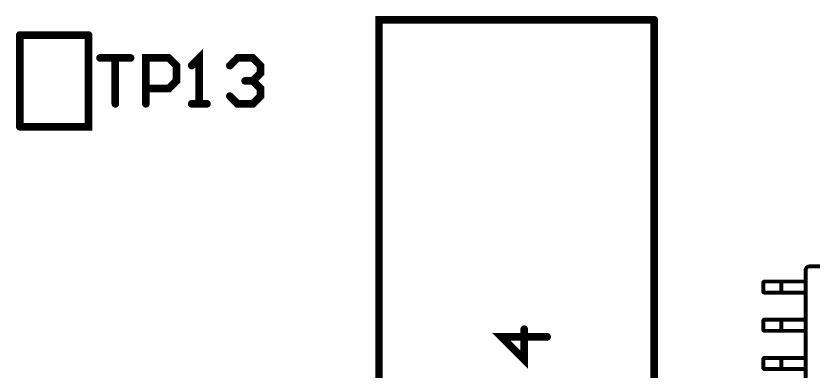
# Model space of a CAD drawing. Extents: x -4.2 to 14.8, y -3.5 to 8.8.
# Drawn here: x 0.00664 to 0.007683, y 0.0024 to 0.002865 of the extents above; entities that cross this region are included whole.
import ezdxf

# ---------------------------------------------------------------- set-up
doc = ezdxf.new("R2010")
doc.units = 0
doc.layers.add('2D_LINE_00', color=1, linetype='CONTINUOUS')

# ---------------------------------------------------------------- blocks, each defined once
blk = doc.blocks.new('SMOOTH_0$00001')
at = {"const_width": 0.00000499}
blk.add_lwpolyline([(-0.0000025, 0, 1), (0.0000025, 0, 1)], format="xyb", close=True, dxfattribs=at)
blk = doc.blocks.new('DRAWING_36')
at = {"layer": '2D_LINE_00', "const_width": 0.00001}
blk.add_lwpolyline([(0, 0), (0, 0.00083), (0.00036, 0.00083)], dxfattribs=at)
at = {"layer": '2D_LINE_00'}
for p in [(0, 0.00083), (0.00036, 0.00083), (0, 0)]:
    blk.add_blockref('SMOOTH_0$00001', p, dxfattribs=at)
blk = doc.blocks.new('DRAWING_37')
at = {"layer": '2D_LINE_00', "const_width": 0.00001}
blk.add_lwpolyline([(0, 0), (0, 0.00083)], dxfattribs=at)
at = {"layer": '2D_LINE_00'}
for p in [(0, 0.00083), (0, 0)]:
    blk.add_blockref('SMOOTH_0$00001', p, dxfattribs=at)
blk = doc.blocks.new('DRAWING_299')
at = {"layer": '2D_LINE_00', "const_width": 0.00001}
blk.add_lwpolyline([(0, 0), (0, 0.00012)], dxfattribs=at)
at = {"layer": '2D_LINE_00'}
for p in [(0, 0.00012), (0, 0)]:
    blk.add_blockref('SMOOTH_0$00001', p, dxfattribs=at)
blk = doc.blocks.new('DRAWING_300')
at = {"layer": '2D_LINE_00', "const_width": 0.00001}
blk.add_lwpolyline([(0, 0), (0.00009, 0), (0.00009, 0.00012)], dxfattribs=at)
at = {"layer": '2D_LINE_00'}
for p in [(0.00009, 0.00012), (0, 0), (0.00009, 0)]:
    blk.add_blockref('SMOOTH_0$00001', p, dxfattribs=at)
blk = doc.blocks.new('DRAWING_301')
at = {"layer": '2D_LINE_00', "const_width": 0.00001}
blk.add_lwpolyline([(0, 0), (0.00009, 0)], dxfattribs=at)
at = {"layer": '2D_LINE_00'}
for p in [(0, 0), (0.00009, 0)]:
    blk.add_blockref('SMOOTH_0$00001', p, dxfattribs=at)
blk = doc.blocks.new('DRAWING_317')
at = {"layer": '2D_LINE_00', "const_width": 0.00001}
blk.add_lwpolyline([(0, 0), (-0.00006, 0), (-0.00003, -0.00003), (-0.00003, 0.00001)], dxfattribs=at)
at = {"layer": '2D_LINE_00'}
for p in [(-0.00003, 0.00001), (-0.00006, 0), (0, 0), (-0.00003, -0.00003)]:
    blk.add_blockref('SMOOTH_0$00001', p, dxfattribs=at)
blk = doc.blocks.new('DRAWING_544')
at = {"layer": '2D_LINE_00', "const_width": 0.00001}
blk.add_lwpolyline([(0, 0), (0.00004, 0), (0.00002, 0), (0.00002, -0.00006)], dxfattribs=at)
at = {"layer": '2D_LINE_00'}
for p in [(0, 0), (0.00002, 0), (0.00004, 0), (0.00002, -0.00006)]:
    blk.add_blockref('SMOOTH_0$00001', p, dxfattribs=at)
blk = doc.blocks.new('DRAWING_545')
at = {"layer": '2D_LINE_00', "const_width": 0.00001}
blk.add_lwpolyline([(0, 0), (0, 0.00006), (0.00003, 0.00006), (0.00004, 0.00005), (0.00004, 0.00003), (0.00003, 0.00002), (0, 0.00002)], dxfattribs=at)
at = {"layer": '2D_LINE_00'}
for p in [(0, 0.00006), (0.00003, 0.00006), (0.00004, 0.00005), (0.00004, 0.00003), (0, 0.00002), (0.00003, 0.00002), (0, 0)]:
    blk.add_blockref('SMOOTH_0$00001', p, dxfattribs=at)
blk = doc.blocks.new('DRAWING_546')
at = {"layer": '2D_LINE_00', "const_width": 0.00001}
blk.add_lwpolyline([(0, 0), (0.00002, 0), (0.00001, 0), (0.00001, 0.00006), (0, 0.00005)], dxfattribs=at)
at = {"layer": '2D_LINE_00'}
for p in [(0.00001, 0.00006), (0, 0.00005), (0, 0), (0.00001, 0), (0.00002, 0)]:
    blk.add_blockref('SMOOTH_0$00001', p, dxfattribs=at)
blk = doc.blocks.new('DRAWING_547')
at = {"layer": '2D_LINE_00', "const_width": 0.00001}
blk.add_lwpolyline([(0, 0), (0.00001, 0.00001), (0.00003, 0.00001), (0.00004, 0), (0.00004, -0.00001), (0.00003, -0.00002), (0.00002, -0.00002), (0.00003, -0.00002), (0.00004, -0.00003), (0.00004, -0.00004), (0.00003, -0.00005), (0.00001, -0.00005), (0, -0.00004)], dxfattribs=at)
at = {"layer": '2D_LINE_00'}
for p in [(0.00001, 0.00001), (0.00003, 0.00001), (0, 0), (0.00004, 0), (0.00004, -0.00001), (0.00002, -0.00002), (0.00003, -0.00002), (0.00003, -0.00002), (0.00004, -0.00003), (0, -0.00004), (0.00004, -0.00004), (0.00001, -0.00005), (0.00003, -0.00005)]:
    blk.add_blockref('SMOOTH_0$00001', p, dxfattribs=at)
blk = doc.blocks.new('SMOOTH_0$000003937')
at = {"const_width": 0.00000197}
blk.add_lwpolyline([(-0.000001, 0, 1), (0.000001, 0, 1)], format="xyb", close=True, dxfattribs=at)
blk = doc.blocks.new('DRAWING_1457')
at = {"layer": '2D_LINE_00', "const_width": 0.00000501}
blk.add_lwpolyline([(0, 0, 0.41166), (-0.000005, -0.000005)], format="xyb", dxfattribs=at)
at = {"layer": '2D_LINE_00'}
for p in [(0, 0), (-0.000005, -0.000005)]:
    blk.add_blockref('SMOOTH_0$000003937', p, dxfattribs=at)
blk = doc.blocks.new('DRAWING_2313')
at = {"layer": '2D_LINE_00', "const_width": 0.00000501}
blk.add_lwpolyline([(0, 0), (0.0000162, 0)], dxfattribs=at)
at = {"layer": '2D_LINE_00'}
for p in [(0, 0), (0.0000162, 0)]:
    blk.add_blockref('SMOOTH_0$000003937', p, dxfattribs=at)
blk = doc.blocks.new('DRAWING_2314')
at = {"layer": '2D_LINE_00', "const_width": 0.00000501}
blk.add_lwpolyline([(0, 0), (0, 0.0000145)], dxfattribs=at)
at = {"layer": '2D_LINE_00'}
for p in [(0, 0.0000145), (0, 0)]:
    blk.add_blockref('SMOOTH_0$000003937', p, dxfattribs=at)
blk = doc.blocks.new('DRAWING_2315')
at = {"layer": '2D_LINE_00', "const_width": 0.00000501}
blk.add_lwpolyline([(0, 0), (0.000017, 0)], dxfattribs=at)
at = {"layer": '2D_LINE_00'}
for p in [(0, 0), (0.000017, 0)]:
    blk.add_blockref('SMOOTH_0$000003937', p, dxfattribs=at)
blk = doc.blocks.new('DRAWING_2316')
at = {"layer": '2D_LINE_00', "const_width": 0.00000501}
blk.add_lwpolyline([(0, 0), (0.0000075, 0), (0.0000075, 0.0000145)], dxfattribs=at)
at = {"layer": '2D_LINE_00'}
for p in [(0.0000075, 0.0000145), (0, 0), (0.0000075, 0)]:
    blk.add_blockref('SMOOTH_0$000003937', p, dxfattribs=at)
blk = doc.blocks.new('DRAWING_2317')
at = {"layer": '2D_LINE_00', "const_width": 0.00000501}
blk.add_lwpolyline([(0, 0), (0.0000149, 0)], dxfattribs=at)
at = {"layer": '2D_LINE_00'}
for p in [(0, 0), (0.0000149, 0)]:
    blk.add_blockref('SMOOTH_0$000003937', p, dxfattribs=at)
blk = doc.blocks.new('DRAWING_2318')
at = {"layer": '2D_LINE_00', "const_width": 0.00000501}
blk.add_lwpolyline([(0, 0), (0.0000075, 0)], dxfattribs=at)
at = {"layer": '2D_LINE_00'}
for p in [(0, 0), (0.0000075, 0)]:
    blk.add_blockref('SMOOTH_0$000003937', p, dxfattribs=at)
blk = doc.blocks.new('DRAWING_2319')
at = {"layer": '2D_LINE_00', "const_width": 0.00000501}
blk.add_lwpolyline([(0, 0), (0.0000162, 0)], dxfattribs=at)
at = {"layer": '2D_LINE_00'}
for p in [(0, 0), (0.0000162, 0)]:
    blk.add_blockref('SMOOTH_0$000003937', p, dxfattribs=at)
blk = doc.blocks.new('DRAWING_2320')
at = {"layer": '2D_LINE_00', "const_width": 0.00000501}
blk.add_lwpolyline([(0, 0), (0, 0.0000145)], dxfattribs=at)
at = {"layer": '2D_LINE_00'}
for p in [(0, 0.0000145), (0, 0)]:
    blk.add_blockref('SMOOTH_0$000003937', p, dxfattribs=at)
blk = doc.blocks.new('DRAWING_2321')
at = {"layer": '2D_LINE_00', "const_width": 0.00000501}
blk.add_lwpolyline([(0, 0), (0.0000149, 0)], dxfattribs=at)
at = {"layer": '2D_LINE_00'}
for p in [(0, 0), (0.0000149, 0)]:
    blk.add_blockref('SMOOTH_0$000003937', p, dxfattribs=at)
blk = doc.blocks.new('DRAWING_2322')
at = {"layer": '2D_LINE_00', "const_width": 0.00000501}
blk.add_lwpolyline([(0, 0), (0.000017, 0)], dxfattribs=at)
at = {"layer": '2D_LINE_00'}
for p in [(0, 0), (0.000017, 0)]:
    blk.add_blockref('SMOOTH_0$000003937', p, dxfattribs=at)
blk = doc.blocks.new('DRAWING_2323')
at = {"layer": '2D_LINE_00', "const_width": 0.00000501}
blk.add_lwpolyline([(0, 0), (0.0000162, 0)], dxfattribs=at)
at = {"layer": '2D_LINE_00'}
for p in [(0, 0), (0.0000162, 0)]:
    blk.add_blockref('SMOOTH_0$000003937', p, dxfattribs=at)
blk = doc.blocks.new('DRAWING_2324')
at = {"layer": '2D_LINE_00', "const_width": 0.00000501}
blk.add_lwpolyline([(0, 0), (0, 0.0000145)], dxfattribs=at)
at = {"layer": '2D_LINE_00'}
for p in [(0, 0.0000145), (0, 0)]:
    blk.add_blockref('SMOOTH_0$000003937', p, dxfattribs=at)
blk = doc.blocks.new('DRAWING_2325')
at = {"layer": '2D_LINE_00', "const_width": 0.00000501}
blk.add_lwpolyline([(0, 0), (0.000017, 0)], dxfattribs=at)
at = {"layer": '2D_LINE_00'}
for p in [(0, 0), (0.000017, 0)]:
    blk.add_blockref('SMOOTH_0$000003937', p, dxfattribs=at)
blk = doc.blocks.new('DRAWING_2326')
at = {"layer": '2D_LINE_00', "const_width": 0.00000501}
blk.add_lwpolyline([(0, 0), (0.0000075, 0), (0.0000075, 0.0000145)], dxfattribs=at)
at = {"layer": '2D_LINE_00'}
for p in [(0.0000075, 0.0000145), (0, 0), (0.0000075, 0)]:
    blk.add_blockref('SMOOTH_0$000003937', p, dxfattribs=at)
blk = doc.blocks.new('DRAWING_2327')
at = {"layer": '2D_LINE_00', "const_width": 0.00000501}
blk.add_lwpolyline([(0, 0), (0.0000149, 0)], dxfattribs=at)
at = {"layer": '2D_LINE_00'}
for p in [(0, 0), (0.0000149, 0)]:
    blk.add_blockref('SMOOTH_0$000003937', p, dxfattribs=at)
blk = doc.blocks.new('DRAWING_2328')
at = {"layer": '2D_LINE_00', "const_width": 0.00000501}
blk.add_lwpolyline([(0, 0), (0.0000075, 0)], dxfattribs=at)
at = {"layer": '2D_LINE_00'}
for p in [(0, 0), (0.0000075, 0)]:
    blk.add_blockref('SMOOTH_0$000003937', p, dxfattribs=at)
blk = doc.blocks.new('DRAWING_2329')
at = {"layer": '2D_LINE_00', "const_width": 0.00000501}
blk.add_lwpolyline([(0, 0), (0.0000162, 0)], dxfattribs=at)
at = {"layer": '2D_LINE_00'}
for p in [(0, 0), (0.0000162, 0)]:
    blk.add_blockref('SMOOTH_0$000003937', p, dxfattribs=at)
blk = doc.blocks.new('DRAWING_2330')
at = {"layer": '2D_LINE_00', "const_width": 0.00000501}
blk.add_lwpolyline([(0, 0), (0, 0.0000145)], dxfattribs=at)
at = {"layer": '2D_LINE_00'}
for p in [(0, 0.0000145), (0, 0)]:
    blk.add_blockref('SMOOTH_0$000003937', p, dxfattribs=at)
blk = doc.blocks.new('DRAWING_2331')
at = {"layer": '2D_LINE_00', "const_width": 0.00000501}
blk.add_lwpolyline([(0, 0), (0.0000149, 0)], dxfattribs=at)
at = {"layer": '2D_LINE_00'}
for p in [(0, 0), (0.0000149, 0)]:
    blk.add_blockref('SMOOTH_0$000003937', p, dxfattribs=at)
blk = doc.blocks.new('DRAWING_2332')
at = {"layer": '2D_LINE_00', "const_width": 0.00000501}
blk.add_lwpolyline([(0, 0), (0.000017, 0)], dxfattribs=at)
at = {"layer": '2D_LINE_00'}
for p in [(0, 0), (0.000017, 0)]:
    blk.add_blockref('SMOOTH_0$000003937', p, dxfattribs=at)
blk = doc.blocks.new('DRAWING_2333')
at = {"layer": '2D_LINE_00', "const_width": 0.00000501}
blk.add_lwpolyline([(0, 0), (0.0000162, 0)], dxfattribs=at)
at = {"layer": '2D_LINE_00'}
for p in [(0, 0), (0.0000162, 0)]:
    blk.add_blockref('SMOOTH_0$000003937', p, dxfattribs=at)
blk = doc.blocks.new('DRAWING_2334')
at = {"layer": '2D_LINE_00', "const_width": 0.00000501}
blk.add_lwpolyline([(0, 0), (0, 0.0000145)], dxfattribs=at)
at = {"layer": '2D_LINE_00'}
for p in [(0, 0.0000145), (0, 0)]:
    blk.add_blockref('SMOOTH_0$000003937', p, dxfattribs=at)
blk = doc.blocks.new('DRAWING_2335')
at = {"layer": '2D_LINE_00', "const_width": 0.00000501}
blk.add_lwpolyline([(0, 0), (0.000017, 0)], dxfattribs=at)
at = {"layer": '2D_LINE_00'}
for p in [(0, 0), (0.000017, 0)]:
    blk.add_blockref('SMOOTH_0$000003937', p, dxfattribs=at)
blk = doc.blocks.new('DRAWING_2336')
at = {"layer": '2D_LINE_00', "const_width": 0.00000501}
blk.add_lwpolyline([(0, 0), (0.0000075, 0), (0.0000075, 0.0000145)], dxfattribs=at)
at = {"layer": '2D_LINE_00'}
for p in [(0.0000075, 0.0000145), (0, 0), (0.0000075, 0)]:
    blk.add_blockref('SMOOTH_0$000003937', p, dxfattribs=at)
blk = doc.blocks.new('DRAWING_2337')
at = {"layer": '2D_LINE_00', "const_width": 0.00000501}
blk.add_lwpolyline([(0, 0), (0.0000149, 0)], dxfattribs=at)
at = {"layer": '2D_LINE_00'}
for p in [(0, 0), (0.0000149, 0)]:
    blk.add_blockref('SMOOTH_0$000003937', p, dxfattribs=at)
blk = doc.blocks.new('DRAWING_2338')
at = {"layer": '2D_LINE_00', "const_width": 0.00000501}
blk.add_lwpolyline([(0, 0), (0.0000075, 0)], dxfattribs=at)
at = {"layer": '2D_LINE_00'}
for p in [(0, 0), (0.0000075, 0)]:
    blk.add_blockref('SMOOTH_0$000003937', p, dxfattribs=at)
blk = doc.blocks.new('DRAWING_2339')
at = {"layer": '2D_LINE_00', "const_width": 0.00000501}
blk.add_lwpolyline([(0, 0), (0.0000162, 0)], dxfattribs=at)
at = {"layer": '2D_LINE_00'}
for p in [(0, 0), (0.0000162, 0)]:
    blk.add_blockref('SMOOTH_0$000003937', p, dxfattribs=at)
blk = doc.blocks.new('DRAWING_2340')
at = {"layer": '2D_LINE_00', "const_width": 0.00000501}
blk.add_lwpolyline([(0, 0), (0, 0.0000145)], dxfattribs=at)
at = {"layer": '2D_LINE_00'}
for p in [(0, 0.0000145), (0, 0)]:
    blk.add_blockref('SMOOTH_0$000003937', p, dxfattribs=at)
blk = doc.blocks.new('DRAWING_2341')
at = {"layer": '2D_LINE_00', "const_width": 0.00000501}
blk.add_lwpolyline([(0, 0), (0.0000149, 0)], dxfattribs=at)
at = {"layer": '2D_LINE_00'}
for p in [(0, 0), (0.0000149, 0)]:
    blk.add_blockref('SMOOTH_0$000003937', p, dxfattribs=at)
blk = doc.blocks.new('DRAWING_2342')
at = {"layer": '2D_LINE_00', "const_width": 0.00000501}
blk.add_lwpolyline([(0, 0), (0.000017, 0)], dxfattribs=at)
at = {"layer": '2D_LINE_00'}
for p in [(0, 0), (0.000017, 0)]:
    blk.add_blockref('SMOOTH_0$000003937', p, dxfattribs=at)
blk = doc.blocks.new('DRAWING_2418')
at = {"layer": '2D_LINE_00', "const_width": 0.00000501}
blk.add_lwpolyline([(0, 0), (0.000284, 0)], dxfattribs=at)
at = {"layer": '2D_LINE_00'}
for p in [(0, 0), (0.000284, 0)]:
    blk.add_blockref('SMOOTH_0$000003937', p, dxfattribs=at)
blk = doc.blocks.new('DRAWING_2421')
at = {"layer": '2D_LINE_00', "const_width": 0.00000501}
blk.add_lwpolyline([(0, 0), (0, 0.000394)], dxfattribs=at)
at = {"layer": '2D_LINE_00'}
for p in [(0, 0.000394), (0, 0)]:
    blk.add_blockref('SMOOTH_0$000003937', p, dxfattribs=at)

msp = doc.modelspace()

# ---------------------------------------------------------------- block references
for name, p in [('DRAWING_36', (0.007115, 0.00203)), ('DRAWING_37', (0.007475, 0.00203)), ('DRAWING_299', (0.006645, 0.00272)), ('DRAWING_300', (0.006645, 0.00272)), ('DRAWING_301', (0.006645, 0.00284)), ('DRAWING_546', (0.0068699, 0.00275)), ('DRAWING_544', (0.00675, 0.00281)), ('DRAWING_545', (0.00681, 0.00275)), ('DRAWING_547', (0.0069199, 0.0028)), ('DRAWING_1457', (0.0076782, 0.0025372)), ('DRAWING_2421', (0.0076733, 0.0021381)), ('DRAWING_2418', (0.0076782, 0.0025372)), ('DRAWING_2339', (0.0076178, 0.0025174)), ('DRAWING_2340', (0.0076178, 0.0025029)), ('DRAWING_2336', (0.0076339, 0.0025029)), ('DRAWING_2338', (0.0076339, 0.0025174)), ('DRAWING_2335', (0.0076414, 0.0025174)), ('DRAWING_2341', (0.0076584, 0.0025174)), ('DRAWING_2334', (0.0076733, 0.0025029)), ('DRAWING_2333', (0.0076178, 0.0025029)), ('DRAWING_2342', (0.0076414, 0.0025029)), ('DRAWING_2337', (0.0076584, 0.0025029)), ('DRAWING_2329', (0.0076178, 0.0024674)), ('DRAWING_2330', (0.0076178, 0.0024529)), ('DRAWING_2326', (0.0076339, 0.0024529)), ('DRAWING_2328', (0.0076339, 0.0024674)), ('DRAWING_2325', (0.0076414, 0.0024674)), ('DRAWING_2331', (0.0076584, 0.0024674)), ('DRAWING_2324', (0.0076733, 0.0024529)), ('DRAWING_317', (0.007335, 0.002445)), ('DRAWING_2323', (0.0076178, 0.0024529)), ('DRAWING_2332', (0.0076414, 0.0024529)), ('DRAWING_2327', (0.0076584, 0.0024529)), ('DRAWING_2319', (0.0076178, 0.0024174)), ('DRAWING_2320', (0.0076178, 0.0024029)), ('DRAWING_2316', (0.0076339, 0.0024029)), ('DRAWING_2318', (0.0076339, 0.0024174)), ('DRAWING_2315', (0.0076414, 0.0024174)), ('DRAWING_2321', (0.0076584, 0.0024174)), ('DRAWING_2314', (0.0076733, 0.0024029)), ('DRAWING_2313', (0.0076178, 0.0024029)), ('DRAWING_2322', (0.0076414, 0.0024029)), ('DRAWING_2317', (0.0076584, 0.0024029))]:
    msp.add_blockref(name, p)

doc.saveas('drawing.dxf')
